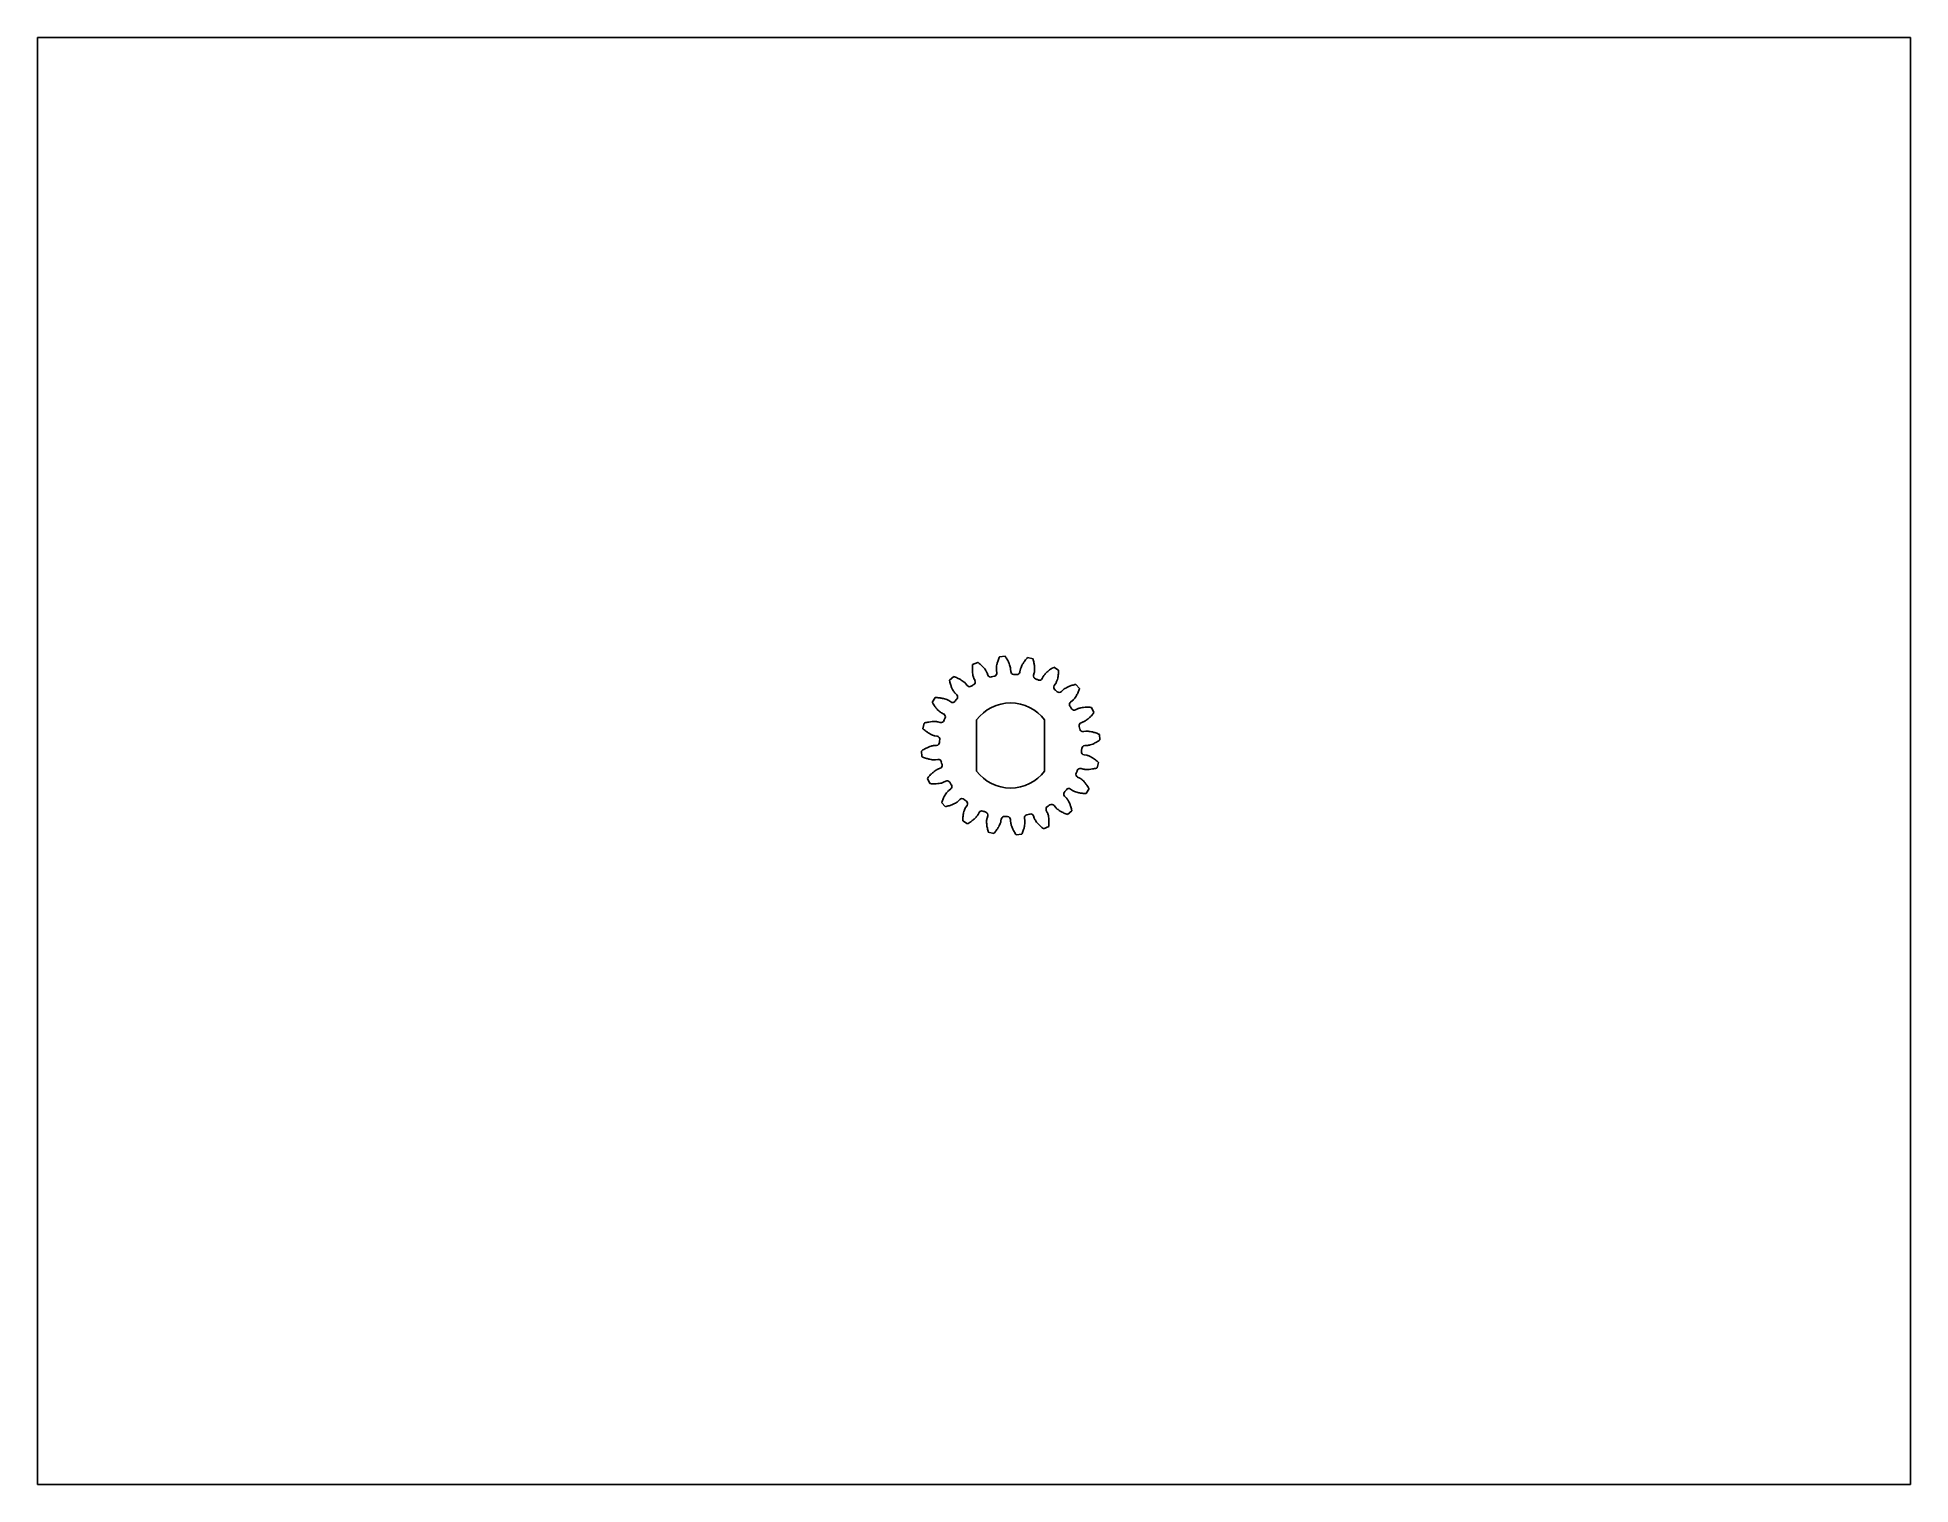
# Model space of a CAD drawing. Header units: inches. Extents: x 0 to 22, y 0 to 17.
import ezdxf

# ---------------------------------------------------------------- set-up
doc = ezdxf.new("R2010")
doc.units = ezdxf.units.IN
doc.header["$LTSCALE"] = 1.21
doc.header["$MEASUREMENT"] = 0
doc.layers.get('0').update_dxf_attribs({"linetype": 'CONTINUOUS'})

msp = doc.modelspace()

# ---------------------------------------------------------------- linework, layer by layer
at = {"color": 7, "linetype": 'CONTINUOUS'}
for p, q in [((0, 0), (0, 17)), ((0, 17), (22, 17)), ((22, 0), (22, 17)), ((11.366, 9.73), (11.299, 9.724)), ((11.693, 9.699), (11.628, 9.714)), ((10.762, 9.492), (10.712, 9.448)), ((11.045, 9.659), (10.984, 9.633)), ((10.999, 9.469), (11.012, 9.444)), ((11.163, 9.509), (11.153, 9.535)), ((11.264, 9.564), (11.268, 9.536)), ((11.432, 9.552), (11.43, 9.579)), ((11.544, 9.572), (11.54, 9.545)), ((11.7, 9.509), (11.708, 9.535)), ((11.814, 9.493), (11.801, 9.469)), ((11.994, 9.568), (11.937, 9.602)), ((10.544, 9.246), (10.51, 9.189)), ((10.777, 9.297), (10.797, 9.277)), ((10.92, 9.386), (10.903, 9.408)), ((11.942, 9.385), (11.958, 9.408)), ((12.046, 9.335), (12.026, 9.316)), ((12.24, 9.351), (12.197, 9.4)), ((10.619, 9.065), (10.644, 9.052)), ((10.728, 9.194), (10.704, 9.209)), ((12.135, 9.192), (12.156, 9.209)), ((12.217, 9.113), (12.193, 9.101)), ((12.407, 9.068), (12.381, 9.129)), ((10.413, 8.944), (10.399, 8.879)), ((10.604, 8.952), (10.577, 8.959)), ((11.03, 8.382), (11.03, 8.982)), ((11.83, 8.982), (11.83, 8.382)), ((12.258, 8.95), (12.284, 8.959)), ((12.312, 8.849), (12.285, 8.845)), ((12.479, 8.747), (12.473, 8.813)), ((10.382, 8.617), (10.388, 8.551)), ((10.561, 8.683), (10.533, 8.682)), ((10.54, 8.796), (10.568, 8.791)), ((12.3, 8.681), (12.328, 8.682)), ((10.549, 8.515), (10.576, 8.519)), ((10.603, 8.414), (10.577, 8.405)), ((12.257, 8.412), (12.284, 8.405)), ((12.321, 8.568), (12.293, 8.573)), ((12.448, 8.42), (12.462, 8.484)), ((10.453, 8.296), (10.48, 8.235)), ((10.643, 8.251), (10.668, 8.263)), ((10.726, 8.172), (10.704, 8.154)), ((12.133, 8.17), (12.156, 8.154)), ((12.242, 8.299), (12.217, 8.311)), ((12.317, 8.118), (12.351, 8.175)), ((10.62, 8.013), (10.664, 7.963)), ((10.815, 8.029), (10.835, 8.048)), ((10.918, 7.979), (10.903, 7.956)), ((11.941, 7.978), (11.958, 7.956)), ((12.084, 8.067), (12.064, 8.086)), ((10.867, 7.796), (10.924, 7.762)), ((11.047, 7.871), (11.06, 7.895)), ((11.161, 7.855), (11.153, 7.828)), ((11.317, 7.792), (11.321, 7.819)), ((11.429, 7.812), (11.43, 7.785)), ((11.597, 7.8), (11.593, 7.828)), ((11.698, 7.854), (11.708, 7.828)), ((11.816, 7.705), (11.877, 7.731)), ((11.861, 7.895), (11.849, 7.92)), ((12.099, 7.872), (12.149, 7.916)), ((11.168, 7.665), (11.233, 7.65)), ((11.495, 7.633), (11.561, 7.64)), ((0, 0), (22, 0))]:
    msp.add_line(p, q, dxfattribs=at)
for centre, radius, start, end in [((11.197, 9.522), 0.0363, 200.2375, 285.5452), ((11.43, 8.682), 0.836, 103.1618, 105.5452), ((11.232, 9.531), 0.0363, 283.1618, 8.4695), ((11.468, 9.553), 0.0363, 182.2375, 267.5452), ((11.43, 8.682), 0.836, 85.1618, 87.5452), ((11.504, 9.551), 0.0363, 265.1618, 350.4695), ((11.735, 9.499), 0.0363, 164.2375, 249.5452), ((11.43, 8.682), 0.836, 67.1618, 69.5452), ((11.769, 9.485), 0.0363, 247.1618, 332.4695), ((10.771, 9.252), 0.0363, 319.1618, 44.4695), ((10.949, 9.409), 0.0363, 218.2375, 303.5452), ((11.43, 8.682), 0.836, 121.1618, 123.5452), ((10.979, 9.428), 0.0363, 301.1618, 26.4695), ((11.973, 9.365), 0.0363, 146.2375, 231.5452), ((11.43, 8.682), 0.836, 49.1618, 51.5452), ((12.001, 9.341), 0.0363, 229.1618, 314.4695), ((10.627, 9.02), 0.0363, 337.1618, 62.4695), ((10.748, 9.224), 0.0363, 236.2375, 321.5452), ((11.43, 8.682), 0.836, 139.1618, 141.5452), ((11.43, 8.682), 0.5, 36.8699, 143.1301), ((12.157, 9.164), 0.0363, 128.2375, 213.5452), ((11.43, 8.682), 0.836, 31.1618, 33.5452), ((12.177, 9.133), 0.0363, 211.1618, 296.4695), ((10.614, 8.987), 0.0363, 254.2375, 339.5452), ((11.43, 8.682), 0.836, 157.1618, 159.5452), ((12.27, 8.916), 0.0363, 110.2375, 195.5452), ((11.43, 8.682), 0.836, 13.1618, 15.5452), ((12.279, 8.88), 0.0363, 193.1618, 278.4695), ((10.559, 8.719), 0.0363, 272.2375, 357.5452), ((10.562, 8.755), 0.0363, 355.1618, 80.4695), ((11.43, 8.682), 0.836, 175.1618, 177.5452), ((11.43, 8.682), 0.836, 355.1618, 357.5452), ((12.299, 8.608), 0.0363, 175.1618, 260.4695), ((12.302, 8.645), 0.0363, 92.2375, 177.5452), ((10.582, 8.483), 0.0363, 13.1618, 98.4695), ((10.59, 8.448), 0.0363, 290.2375, 15.5452), ((11.43, 8.682), 0.836, 193.1618, 195.5452), ((11.43, 8.682), 0.5, 216.8699, 323.1301), ((11.43, 8.682), 0.836, 337.1618, 339.5452), ((12.247, 8.377), 0.0363, 74.2375, 159.5452), ((10.684, 8.231), 0.0363, 31.1618, 116.4695), ((11.43, 8.682), 0.836, 211.1618, 213.5452), ((10.704, 8.2), 0.0363, 308.2375, 33.5452), ((11.43, 8.682), 0.836, 319.1618, 321.5452), ((12.113, 8.14), 0.0363, 56.2375, 141.5452), ((12.234, 8.343), 0.0363, 157.1618, 242.4695), ((10.86, 8.022), 0.0363, 49.1618, 134.4695), ((11.43, 8.682), 0.836, 229.1618, 231.5452), ((10.888, 7.999), 0.0363, 326.2375, 51.5452), ((11.882, 7.936), 0.0363, 121.1618, 206.4695), ((11.43, 8.682), 0.836, 301.1618, 303.5452), ((11.912, 7.955), 0.0363, 38.2375, 123.5452), ((12.09, 8.112), 0.0363, 139.1618, 224.4695), ((11.092, 7.878), 0.0363, 67.1618, 152.4695), ((11.43, 8.682), 0.836, 247.1618, 249.5452), ((11.126, 7.865), 0.0363, 344.2375, 69.5452), ((11.357, 7.813), 0.0363, 85.1618, 170.4695), ((11.43, 8.682), 0.836, 265.1618, 267.5452), ((11.393, 7.811), 0.0363, 2.2375, 87.5452), ((11.629, 7.833), 0.0363, 103.1618, 188.4695), ((11.43, 8.682), 0.836, 283.1618, 285.5452), ((11.664, 7.842), 0.0363, 20.2375, 105.5452)]:
    msp.add_arc(centre, radius, start, end, dxfattribs=at)
for points, knots in [([(11.299, 9.724), (11.298, 9.721), (11.29, 9.703), (11.279, 9.673), (11.269, 9.635), (11.264, 9.606), (11.263, 9.584), (11.263, 9.571), (11.264, 9.565), (11.264, 9.564)], [0, 0, 0, 0, 0.064386, 0.358658, 0.595221, 0.776654, 0.903232, 0.976572, 1, 1, 1, 1]), ([(11.43, 9.579), (11.43, 9.581), (11.43, 9.587), (11.428, 9.599), (11.422, 9.62), (11.412, 9.649), (11.395, 9.684), (11.378, 9.711), (11.368, 9.727), (11.366, 9.73)], [0, 0, 0, 0, 0.023428, 0.096768, 0.223346, 0.404779, 0.641342, 0.935614, 1, 1, 1, 1]), ([(11.628, 9.714), (11.626, 9.711), (11.613, 9.696), (11.593, 9.672), (11.572, 9.639), (11.558, 9.612), (11.55, 9.592), (11.546, 9.579), (11.545, 9.573), (11.544, 9.572)], [0, 0, 0, 0, 0.064386, 0.358658, 0.595221, 0.776654, 0.903232, 0.976572, 1, 1, 1, 1]), ([(11.708, 9.535), (11.708, 9.537), (11.71, 9.542), (11.711, 9.555), (11.713, 9.577), (11.712, 9.607), (11.706, 9.646), (11.699, 9.677), (11.694, 9.696), (11.693, 9.699)], [0, 0, 0, 0, 0.023428, 0.096768, 0.223346, 0.404779, 0.641342, 0.935614, 1, 1, 1, 1]), ([(10.903, 9.408), (10.902, 9.409), (10.898, 9.414), (10.889, 9.423), (10.872, 9.436), (10.847, 9.453), (10.813, 9.472), (10.783, 9.484), (10.765, 9.491), (10.762, 9.492)], [0, 0, 0, 0, 0.023428, 0.096768, 0.223346, 0.404779, 0.641342, 0.935614, 1, 1, 1, 1]), ([(10.984, 9.633), (10.983, 9.629), (10.982, 9.61), (10.98, 9.578), (10.982, 9.539), (10.987, 9.509), (10.992, 9.488), (10.996, 9.476), (10.999, 9.47), (10.999, 9.469)], [0, 0, 0, 0, 0.064386, 0.358658, 0.595221, 0.776654, 0.903232, 0.976572, 1, 1, 1, 1]), ([(11.153, 9.535), (11.153, 9.537), (11.15, 9.542), (11.144, 9.554), (11.133, 9.572), (11.114, 9.596), (11.087, 9.624), (11.063, 9.645), (11.047, 9.657), (11.045, 9.659)], [0, 0, 0, 0, 0.023428, 0.096768, 0.223346, 0.404779, 0.641342, 0.935614, 1, 1, 1, 1]), ([(11.937, 9.602), (11.934, 9.6), (11.917, 9.59), (11.891, 9.573), (11.86, 9.548), (11.839, 9.527), (11.825, 9.51), (11.817, 9.5), (11.815, 9.495), (11.814, 9.493)], [0, 0, 0, 0, 0.064386, 0.358658, 0.595221, 0.776654, 0.903232, 0.976572, 1, 1, 1, 1]), ([(11.958, 9.408), (11.959, 9.409), (11.962, 9.414), (11.968, 9.426), (11.976, 9.446), (11.984, 9.475), (11.991, 9.514), (11.994, 9.545), (11.994, 9.565), (11.994, 9.568)], [0, 0, 0, 0, 0.023428, 0.096768, 0.223346, 0.404779, 0.641342, 0.935614, 1, 1, 1, 1]), ([(10.704, 9.209), (10.703, 9.21), (10.698, 9.213), (10.687, 9.219), (10.666, 9.227), (10.637, 9.235), (10.599, 9.242), (10.567, 9.245), (10.548, 9.246), (10.544, 9.246)], [0, 0, 0, 0, 0.023428, 0.096768, 0.223346, 0.404779, 0.641342, 0.935614, 1, 1, 1, 1]), ([(10.712, 9.448), (10.713, 9.445), (10.717, 9.426), (10.725, 9.395), (10.739, 9.358), (10.753, 9.331), (10.764, 9.313), (10.772, 9.303), (10.776, 9.298), (10.777, 9.297)], [0, 0, 0, 0, 0.064386, 0.358658, 0.595221, 0.776654, 0.903232, 0.976572, 1, 1, 1, 1]), ([(12.197, 9.4), (12.193, 9.4), (12.174, 9.396), (12.144, 9.387), (12.107, 9.373), (12.08, 9.359), (12.062, 9.348), (12.051, 9.34), (12.047, 9.336), (12.046, 9.335)], [0, 0, 0, 0, 0.064386, 0.358658, 0.595221, 0.776654, 0.903232, 0.976572, 1, 1, 1, 1]), ([(12.156, 9.209), (12.158, 9.21), (12.162, 9.214), (12.171, 9.223), (12.185, 9.24), (12.202, 9.265), (12.22, 9.3), (12.233, 9.329), (12.239, 9.347), (12.24, 9.351)], [0, 0, 0, 0, 0.023428, 0.096768, 0.223346, 0.404779, 0.641342, 0.935614, 1, 1, 1, 1]), ([(10.51, 9.189), (10.512, 9.186), (10.522, 9.169), (10.539, 9.142), (10.564, 9.112), (10.585, 9.09), (10.602, 9.076), (10.613, 9.069), (10.618, 9.066), (10.619, 9.065)], [0, 0, 0, 0, 0.064386, 0.358658, 0.595221, 0.776654, 0.903232, 0.976572, 1, 1, 1, 1]), ([(12.381, 9.129), (12.378, 9.129), (12.358, 9.131), (12.327, 9.132), (12.287, 9.13), (12.258, 9.126), (12.237, 9.12), (12.224, 9.116), (12.219, 9.114), (12.217, 9.113)], [0, 0, 0, 0, 0.064386, 0.358658, 0.595221, 0.776654, 0.903232, 0.976572, 1, 1, 1, 1]), ([(12.284, 8.959), (12.285, 8.96), (12.291, 8.962), (12.302, 8.968), (12.321, 8.98), (12.344, 8.998), (12.373, 9.025), (12.394, 9.049), (12.405, 9.065), (12.407, 9.068)], [0, 0, 0, 0, 0.023428, 0.096768, 0.223346, 0.404779, 0.641342, 0.935614, 1, 1, 1, 1]), ([(10.399, 8.879), (10.401, 8.877), (10.416, 8.864), (10.441, 8.844), (10.474, 8.823), (10.5, 8.809), (10.521, 8.801), (10.533, 8.797), (10.539, 8.796), (10.54, 8.796)], [0, 0, 0, 0, 0.064386, 0.358658, 0.595221, 0.776654, 0.903232, 0.976572, 1, 1, 1, 1]), ([(10.577, 8.959), (10.576, 8.96), (10.57, 8.961), (10.557, 8.963), (10.535, 8.964), (10.505, 8.963), (10.466, 8.958), (10.435, 8.951), (10.417, 8.945), (10.413, 8.944)], [0, 0, 0, 0, 0.023428, 0.096768, 0.223346, 0.404779, 0.641342, 0.935614, 1, 1, 1, 1]), ([(12.473, 8.813), (12.469, 8.814), (12.452, 8.822), (12.422, 8.833), (12.384, 8.843), (12.354, 8.848), (12.333, 8.85), (12.32, 8.85), (12.314, 8.849), (12.312, 8.849)], [0, 0, 0, 0, 0.064386, 0.358658, 0.595221, 0.776654, 0.903232, 0.976572, 1, 1, 1, 1]), ([(10.533, 8.682), (10.532, 8.682), (10.526, 8.681), (10.513, 8.679), (10.492, 8.674), (10.464, 8.663), (10.428, 8.646), (10.401, 8.63), (10.385, 8.619), (10.382, 8.617)], [0, 0, 0, 0, 0.023428, 0.096768, 0.223346, 0.404779, 0.641342, 0.935614, 1, 1, 1, 1]), ([(12.328, 8.682), (12.329, 8.682), (12.335, 8.682), (12.348, 8.685), (12.369, 8.69), (12.397, 8.7), (12.433, 8.717), (12.46, 8.734), (12.476, 8.745), (12.479, 8.747)], [0, 0, 0, 0, 0.023428, 0.096768, 0.223346, 0.404779, 0.641342, 0.935614, 1, 1, 1, 1]), ([(10.388, 8.551), (10.391, 8.549), (10.409, 8.542), (10.439, 8.531), (10.477, 8.52), (10.507, 8.515), (10.528, 8.514), (10.541, 8.514), (10.547, 8.515), (10.549, 8.515)], [0, 0, 0, 0, 0.064386, 0.358658, 0.595221, 0.776654, 0.903232, 0.976572, 1, 1, 1, 1]), ([(10.577, 8.405), (10.576, 8.404), (10.57, 8.402), (10.559, 8.396), (10.54, 8.384), (10.517, 8.365), (10.488, 8.338), (10.467, 8.314), (10.456, 8.299), (10.453, 8.296)], [0, 0, 0, 0, 0.023428, 0.096768, 0.223346, 0.404779, 0.641342, 0.935614, 1, 1, 1, 1]), ([(12.284, 8.405), (12.285, 8.404), (12.291, 8.403), (12.304, 8.401), (12.326, 8.4), (12.356, 8.401), (12.395, 8.406), (12.426, 8.413), (12.444, 8.419), (12.448, 8.42)], [0, 0, 0, 0, 0.023428, 0.096768, 0.223346, 0.404779, 0.641342, 0.935614, 1, 1, 1, 1]), ([(12.462, 8.484), (12.46, 8.487), (12.445, 8.5), (12.42, 8.519), (12.387, 8.541), (12.36, 8.555), (12.34, 8.563), (12.328, 8.567), (12.322, 8.568), (12.321, 8.568)], [0, 0, 0, 0, 0.064386, 0.358658, 0.595221, 0.776654, 0.903232, 0.976572, 1, 1, 1, 1]), ([(10.48, 8.235), (10.483, 8.235), (10.503, 8.233), (10.534, 8.232), (10.573, 8.234), (10.603, 8.238), (10.624, 8.243), (10.637, 8.248), (10.642, 8.25), (10.643, 8.251)], [0, 0, 0, 0, 0.064386, 0.358658, 0.595221, 0.776654, 0.903232, 0.976572, 1, 1, 1, 1]), ([(10.704, 8.154), (10.703, 8.154), (10.699, 8.15), (10.69, 8.14), (10.676, 8.124), (10.659, 8.099), (10.64, 8.064), (10.628, 8.035), (10.622, 8.016), (10.62, 8.013)], [0, 0, 0, 0, 0.023428, 0.096768, 0.223346, 0.404779, 0.641342, 0.935614, 1, 1, 1, 1]), ([(12.156, 8.154), (12.158, 8.154), (12.163, 8.15), (12.174, 8.145), (12.195, 8.137), (12.224, 8.129), (12.262, 8.121), (12.294, 8.119), (12.313, 8.118), (12.317, 8.118)], [0, 0, 0, 0, 0.023428, 0.096768, 0.223346, 0.404779, 0.641342, 0.935614, 1, 1, 1, 1]), ([(12.351, 8.175), (12.349, 8.178), (12.339, 8.195), (12.321, 8.222), (12.297, 8.252), (12.276, 8.274), (12.259, 8.287), (12.248, 8.295), (12.243, 8.298), (12.242, 8.299)], [0, 0, 0, 0, 0.064386, 0.358658, 0.595221, 0.776654, 0.903232, 0.976572, 1, 1, 1, 1]), ([(10.664, 7.963), (10.668, 7.964), (10.687, 7.968), (10.717, 7.977), (10.754, 7.991), (10.781, 8.004), (10.799, 8.016), (10.81, 8.024), (10.814, 8.028), (10.815, 8.029)], [0, 0, 0, 0, 0.064386, 0.358658, 0.595221, 0.776654, 0.903232, 0.976572, 1, 1, 1, 1]), ([(10.903, 7.956), (10.902, 7.955), (10.899, 7.95), (10.893, 7.938), (10.885, 7.918), (10.877, 7.889), (10.87, 7.85), (10.867, 7.818), (10.867, 7.799), (10.867, 7.796)], [0, 0, 0, 0, 0.023428, 0.096768, 0.223346, 0.404779, 0.641342, 0.935614, 1, 1, 1, 1]), ([(11.958, 7.956), (11.959, 7.955), (11.963, 7.95), (11.972, 7.941), (11.989, 7.927), (12.014, 7.91), (12.048, 7.892), (12.078, 7.88), (12.096, 7.873), (12.099, 7.872)], [0, 0, 0, 0, 0.023428, 0.096768, 0.223346, 0.404779, 0.641342, 0.935614, 1, 1, 1, 1]), ([(12.149, 7.916), (12.148, 7.919), (12.144, 7.938), (12.136, 7.969), (12.122, 8.005), (12.108, 8.032), (12.097, 8.051), (12.089, 8.061), (12.085, 8.066), (12.084, 8.067)], [0, 0, 0, 0, 0.064386, 0.358658, 0.595221, 0.776654, 0.903232, 0.976572, 1, 1, 1, 1]), ([(10.924, 7.762), (10.927, 7.763), (10.944, 7.773), (10.97, 7.791), (11.001, 7.816), (11.022, 7.837), (11.036, 7.853), (11.043, 7.864), (11.046, 7.869), (11.047, 7.871)], [0, 0, 0, 0, 0.064386, 0.358658, 0.595221, 0.776654, 0.903232, 0.976572, 1, 1, 1, 1]), ([(11.153, 7.828), (11.153, 7.827), (11.151, 7.821), (11.149, 7.808), (11.148, 7.787), (11.149, 7.757), (11.154, 7.718), (11.162, 7.687), (11.167, 7.668), (11.168, 7.665)], [0, 0, 0, 0, 0.023428, 0.096768, 0.223346, 0.404779, 0.641342, 0.935614, 1, 1, 1, 1]), ([(11.233, 7.65), (11.235, 7.653), (11.248, 7.667), (11.268, 7.692), (11.289, 7.725), (11.303, 7.752), (11.311, 7.772), (11.315, 7.785), (11.316, 7.79), (11.317, 7.792)], [0, 0, 0, 0, 0.064386, 0.358658, 0.595221, 0.776654, 0.903232, 0.976572, 1, 1, 1, 1]), ([(11.43, 7.785), (11.431, 7.783), (11.431, 7.777), (11.433, 7.764), (11.439, 7.743), (11.449, 7.715), (11.466, 7.68), (11.482, 7.652), (11.493, 7.636), (11.495, 7.633)], [0, 0, 0, 0, 0.023428, 0.096768, 0.223346, 0.404779, 0.641342, 0.935614, 1, 1, 1, 1]), ([(11.561, 7.64), (11.563, 7.643), (11.571, 7.661), (11.582, 7.69), (11.592, 7.728), (11.597, 7.758), (11.598, 7.78), (11.598, 7.793), (11.597, 7.799), (11.597, 7.8)], [0, 0, 0, 0, 0.064386, 0.358658, 0.595221, 0.776654, 0.903232, 0.976572, 1, 1, 1, 1]), ([(11.708, 7.828), (11.708, 7.827), (11.71, 7.822), (11.717, 7.81), (11.728, 7.792), (11.747, 7.768), (11.774, 7.74), (11.798, 7.719), (11.813, 7.707), (11.816, 7.705)], [0, 0, 0, 0, 0.023428, 0.096768, 0.223346, 0.404779, 0.641342, 0.935614, 1, 1, 1, 1]), ([(11.877, 7.731), (11.877, 7.735), (11.879, 7.754), (11.881, 7.786), (11.879, 7.825), (11.874, 7.855), (11.869, 7.876), (11.865, 7.888), (11.862, 7.894), (11.861, 7.895)], [0, 0, 0, 0, 0.064386, 0.358658, 0.595221, 0.776654, 0.903232, 0.976572, 1, 1, 1, 1])]:
    msp.add_open_spline(points, degree=3, knots=knots, dxfattribs=at)

doc.saveas('drawing.dxf')
